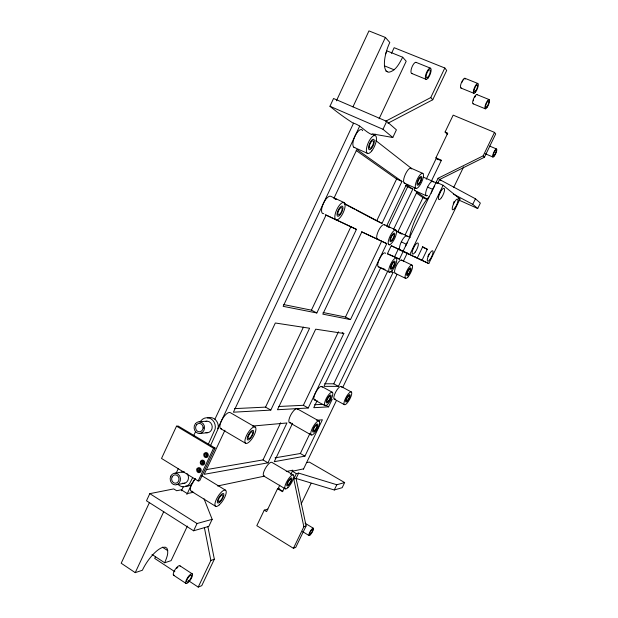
<?xml version="1.0" encoding="UTF-8"?>
<svg xmlns="http://www.w3.org/2000/svg" width="618" height="618" viewBox="0 0 618 618"><rect width="100%" height="100%" fill="white"/><g stroke="black" fill="none" stroke-linecap="round" stroke-linejoin="round"><path stroke-width="0.93" d="M152.02 554.446L164.689 562.782C166.435 558.293 169.131 553.04 166.96 548.259L165.238 547.162L162.712 547.378A22.766 7.856 -56.1 0 0 142.379 570.252L135.234 572.647L121.198 563.237L149.456 502.519M176.524 426.157L161.522 458.448L198.162 480.966L199.738 480.665L215.056 448.05L178.146 426.034L176.524 426.157L213.527 448.251L215.056 448.05M193.712 492.214L187.308 493.581L181.244 489.804L176.655 490.738L173.735 488.915L149.811 493.651L146.489 500.796L193.612 530.792L208.822 526.374L212.159 519.329L204.056 498.834M371.75 134.546C364.914 131.673 360.487 124.782 352.963 123.052C345.045 117.876 337.304 112.399 329.95 106.265L333.558 98.494L386.714 121.375L396.416 129.842L392.801 137.497L372.021 133.82L374.4 135.705L375.149 134.114M336.424 100.804L368.954 30.9L385.4 37.443L389.819 42.503L389.502 43.113A23.816 8.83 -69 0 0 386.659 71.379L388.776 72.267C396.007 70.861 399.467 63.075 402.704 57.235L387.084 50.939L385.485 53.982M176.192 473.11L178.216 468.768M193.635 435.736L195.667 431.395M135.234 572.647L163.755 511.619M352.948 106.875L385.4 37.443M181.398 490.816L183.446 486.443M214.948 419.174L353.635 123.005M155.473 556.795L154.709 558.433L174.848 571.704M391.495 53.364L394.153 47.702L444.821 68.003L446.69 70.429L432.747 99.761L387.919 123.237M192.669 477.644L189.371 483.994A9.247 8.142 85.7 0 1 177.853 484.242M208.235 444.45L215.134 429.031A9.255 8.266 89 0 0 210.892 418.788A9.255 8.266 89 0 0 200.981 420.696L200.139 422.032M186.883 494.477L191.773 484.048M217.721 428.73L359.722 126.002M194.964 478.811L192.492 483.392A9.185 8.096 85.7 0 1 185.431 486.096M198.625 471.001L199.853 468.398M202.295 463.183L203.106 461.453M205.956 455.373L206.775 453.635M210.437 445.825L218.115 428.768A9.193 8.219 89 0 0 215.651 419.97A9.193 8.219 89 0 0 207.609 417.946M198.162 480.966L213.527 448.251M224.952 430.213L204.226 474.315L267.965 462.82L286.945 422.967L252.53 426.072M187.37 526.088L171.109 560.626L164.689 562.782M379.104 118.764L406.196 61.228L402.704 57.235M193.612 530.792L197.034 523.531L212.159 519.329M392.801 137.497L382.982 129.286L386.714 121.375M234.392 408.629L265.555 407.123L303.392 327.146M283.793 304.597L311.426 310.166L350.9 226.729L325.207 214.647M270.808 410.105L309.603 328.243L275.334 322.998L233.411 412.198L270.808 410.105L265.555 407.123M356.439 229.378L326.041 215.079L283.16 306.343L316.833 312.971L356.439 229.378L350.9 226.729M188.544 580.727L198.216 587.1L210.862 560.472L204.357 527.455M385.632 121.252L430.769 97.567L444.821 68.003M207.857 526.443L214.338 559.213L201.769 585.655L198.216 587.1M206.265 469.641L263.029 459.908L280.711 422.72M356.246 150.545L396.601 179.027L376.694 220.889L356.215 210.081M377.451 221.244L381.986 223.384L401.963 181.445L356.895 149.425L334.052 198.038L336.578 199.375M292.577 423.276L274.261 461.685L304.921 456.154L322.38 419.776L316.686 420.286M405.454 185.276L407.633 186.806L388.405 227.069L386.868 226.258M278.873 406.482L303.376 405.292L338.463 331.758M323.083 312.515L345.485 317.026L381.661 241.205L386.76 243.639L350.476 319.591L322.812 314.145L361.831 231.912L386.76 243.639M343.84 333.481L315.682 329.17L277.459 409.734L308.235 408.004L343.84 333.481L342.187 332.615M393.527 229.487L412.801 189.139L406.389 184.589L386.706 225.879L390.112 227.679M267.864 509.101L264.241 510.159L256.81 525.686L293.434 548.32L295.744 547.378L306.111 525.949L296.068 478.471L298.649 473.102L336.818 484.744L344.659 482.565L342.171 487.679L334.284 489.974L296.068 478.471L293.774 479.004L303.855 526.768L293.434 548.32M447.525 134.569L445.084 132.036L453.164 115.141L494.508 132.391L495.698 133.944L484.435 157.242L439.583 179.529L437.629 183.608M317.142 400.626L313.759 407.695L328.567 406.868L332.19 399.321M279.351 488.274L277.559 488.714L266.605 511.596L264.241 510.159M437.946 159.66L435.914 157.837L447.726 133.164L445.084 132.036M279.776 485.153L278.162 488.529L282.743 491.264M426.242 179.266L436.177 158.509L441.182 160.688M275.018 457.853L300.348 453.504L309.881 433.62M324.62 383.755L333.743 383.824L387.818 270.985M387.586 253.743L394.608 256.818L398.332 249.046L403.191 251.364L399.452 259.151L387.347 253.851L391.225 245.74L403.191 251.364M405.153 234.825L422.975 197.636L416.269 192.909M284.365 487.888L282.534 491.696L277.559 488.714M290.707 474.655L292.855 470.167L286.242 471.557M431.217 181.483L441.406 160.232L435.914 157.837M293.774 479.004L296.362 473.612L298.649 473.102M494.508 132.391L483.176 155.836L438.069 178.278L402.99 251.395L428.799 263.569L459.993 199.011L443.098 185.276L436.2 182.202L437.467 183.222M385.114 269.425L380.703 267.733L323.971 386.35L338.409 386.358L393.063 272.476L391.457 271.688M303.446 469.193L336.416 400.572M342.673 387.54L397.003 274.454M403.26 261.414L407.432 252.731M443.098 185.276L409.757 254.624L400.093 249.989M417.227 258.139L422.658 246.86L427.293 249.278L421.955 260.356L410.622 254.979M301.113 504.072L311.078 483.392M453.666 187.532L463.608 166.899M334.284 489.974L336.818 484.744M475.443 198.795L480.356 203.083L477.722 208.505L472.747 204.349L475.443 198.795L439.583 179.529M210.862 560.472L214.338 559.213M303.855 526.768L306.111 525.949M303.616 468.853L292.337 471.248L296.362 473.612M217.606 485.987L264.519 476.123A7.949 2.511 -59.5 0 1 265.091 468.9A7.949 2.511 -59.5 0 1 271.835 462.334L293.349 475.003M306.543 462.619L309.301 462.071L344.659 482.565M176.841 484.674L184.882 483.137M175.103 473.164L183.16 471.812M199.537 433.496L207.262 432.755M199.104 421.746L206.829 421.19M314.57 404.751L322.998 404.342M390.414 271.456L393.063 272.476M464.836 78.254L477.753 83.438M415.937 62.31L430.313 68.104M461.074 88.096L473.921 93.318M476.772 94.554L489.054 99.537M411.874 73.519L426.165 79.351M384.334 65.794L394.052 69.772M473.172 103.824L485.393 108.838M385.864 71.055L387.64 71.788M489.61 146.064L496.385 148.93M485.215 153.743L492.816 156.98M329.95 106.265L382.982 129.286M422.928 173.449A8.243 2.588 -65.7 0 0 415.79 183.121A8.243 2.588 -65.7 0 0 419.39 185.995A8.243 2.588 -65.7 0 0 422.928 173.449L411.233 168.258L375.937 140.68M423.4 177.173L437.25 183.345M353.867 147.269L367.308 153.264M458.371 198.285L459.993 199.011M458.571 199.923L477.722 208.505M427.571 187.084L432.739 189.402M396.601 179.027L401.963 181.445M404.195 183.028L415.844 188.281M407.633 186.806L412.801 189.139M414.863 190.614L426.126 195.705M422.975 197.636L427.077 199.498M344.079 202.557A9.548 3.561 -65 0 0 335.203 214.052A9.548 3.561 -65 0 0 340.657 216.941A9.548 3.561 -65 0 0 344.079 202.557L330.831 196.339A9.502 3.669 -65.1 0 0 322.975 204.411A9.502 3.669 -65.1 0 0 323.747 213.65M384.365 224.643L395.875 230.058A8.119 2.572 -64.6 0 1 392.561 242.086A8.119 2.572 -64.6 0 1 388.622 239.993A8.119 2.572 -64.6 0 1 395.875 230.058M410.228 237.482L395.729 230.645A7.787 2.472 -64.6 0 1 396.177 231.186M361.6 231.765L381.661 241.205M391.395 245.779L398.332 249.046M422.403 246.961L427.293 249.278M400.765 250.012A7.818 2.387 -64.5 0 1 401.321 241.862L406.405 244.28M422.442 260.533L428.799 263.569M401.491 260.047L412.021 265.114M394.608 256.818L399.452 259.151M395.141 273.272L405.632 278.386M378.417 266.86L389.425 272.237M345.485 317.026L350.476 319.591M311.426 310.166L316.833 312.971M422.465 246.922L424.033 247.733M334.021 198.378L335.728 199.274M344.265 203.778L354.508 209.185M397.938 232.105L401.337 233.898M344.141 203.376L381.986 223.384M402.079 234.006L397.899 231.796L416.903 192.059L427.115 199.313M453.542 194.129L472.747 204.349M341.36 386.574L351.488 392.075A7.261 2.078 -61.5 0 1 347.316 402.866A7.261 2.078 -61.5 0 1 344.782 400.031A7.261 2.078 -61.5 0 1 351.488 392.075M333.743 383.824L338.409 386.358M321.885 386.574L332.492 392.384A7.671 2.317 -61.3 0 1 328.166 403.778A7.671 2.317 -61.3 0 1 325.253 400.788A7.671 2.317 -61.3 0 1 332.492 392.384M334.129 399.035L344.257 404.597M325.477 405.153L328.567 406.868M314.199 399.73L324.805 405.609M303.376 405.292L308.235 408.004M297.328 408.853L319.197 421.121A8.003 2.387 -60.7 0 1 314.755 432.839A8.003 2.387 -60.7 0 1 311.549 430.113A8.003 2.387 -60.7 0 1 319.197 421.121M289.317 422.527L311.163 434.948M255.234 427.077A9.432 3.268 -59.6 0 0 245.632 437.668A9.432 3.268 -59.6 0 0 250.367 440.781A9.432 3.268 -59.6 0 0 255.234 427.077L230.298 412.646A9.332 3.492 -59.3 0 0 221.916 419.869A9.332 3.492 -59.3 0 0 221.661 428.853M300.348 453.504L304.921 456.154M220.719 428.676L245.632 443.307M263.029 459.908L267.965 462.82M263.809 476.061L285.3 488.877M305.083 523.237L313.28 528.197M302.519 531.573L309.077 535.567M201.754 475.659L225.408 490.128M191.348 491.256L215.79 506.428M149.811 493.651L197.034 523.531M162.403 547.177L167.772 550.677M180.054 565.879L192.391 573.96A5.747 1.808 -56.9 0 1 188.42 582.303A5.747 1.808 -56.9 0 1 186.466 579.614A5.747 1.808 -56.9 0 1 192.391 573.96M173.449 575.142L185.809 583.307M438.069 178.278L441.013 180.703M430.769 97.567L432.747 99.761M483.176 155.836L484.435 157.242M431.271 193.195A7.941 2.356 -65.5 0 1 434.724 186.003M405.802 252.422A7.833 2.348 -64.4 0 1 404.697 251.897M405.593 246.157A7.833 2.348 -64.4 0 1 407.362 242.48M421.152 259.653A7.408 2.101 -64.3 0 1 420.17 259.189M401.321 241.862A7.818 2.387 -64.5 0 1 407.285 236.416M409.34 237.837A33.859 9.958 -64.9 0 1 429.124 196.617M416.362 257.358A7.401 2.14 -64.4 0 1 415.366 256.887M427.563 195.466A7.926 2.395 -65.6 0 1 427.146 188.019A7.926 2.395 -65.6 0 1 433.342 182.078M454.06 201.468A3.384 0.935 -65.2 0 1 453.89 202.179M453.62 202.967A3.384 0.935 -65.2 0 1 453.272 203.77M428.946 254.006A3.337 0.935 -64.3 0 1 428.637 254.786M428.266 255.566A3.337 0.935 -64.3 0 1 427.841 256.3M440.495 190.753A3.577 1.051 -65.5 0 1 439.298 194.006M438.842 194.74A3.577 1.051 -65.5 0 1 438.386 195.342M414.13 246.072A3.53 1.043 -64.4 0 1 413.851 246.891M413.488 247.725A3.53 1.043 -64.4 0 1 412.608 249.247M404.883 183.183A8.204 2.673 -65.9 0 1 405.508 173.998A8.204 2.673 -65.9 0 1 411.673 168.946M354.794 147.532A9.664 3.685 -66.9 0 1 354.91 136.269A9.664 3.685 -66.9 0 1 362.689 130.73M192.345 491.295A9.386 3.399 -57.8 0 1 192.507 482.619M192.916 481.909A9.386 3.399 -57.8 0 1 195.265 478.602M315.613 399.684A7.64 2.395 -61.2 0 1 315.759 392.306A7.64 2.395 -61.2 0 1 322.202 387.254M290.877 422.388A7.934 2.557 -60.6 0 1 290.769 414.979A7.934 2.557 -60.6 0 1 297.706 409.51M379.128 266.852A7.748 2.464 -64.1 0 1 379.46 258.919A7.748 2.464 -64.1 0 1 385.57 253.365M378.146 239.282A8.088 2.665 -64.6 0 1 378.486 230.738A8.088 2.665 -64.6 0 1 384.852 225.207M415.512 190.746A7.895 2.48 -65.7 0 1 414.408 187.486M405.825 252.329A7.37 2.209 -64.4 0 1 404.79 251.843M395.783 273.249A7.339 2.202 -64 0 1 396.262 265.81A7.339 2.202 -64 0 1 401.909 260.495M389.703 244.728A7.787 2.472 -64.6 0 1 388.544 244.187M335.404 398.989A7.231 2.148 -61.5 0 1 335.728 391.997A7.231 2.148 -61.5 0 1 341.63 387.216M203.531 428.189A4.133 3.693 89 0 1 203.361 427.131M205.5 421.445A5.786 5.168 89 0 1 212.221 426.752A5.786 5.168 89 0 1 205.918 432.615M186.829 473.411A5.778 5.091 85.7 0 1 187.887 480.371A5.778 5.091 85.7 0 1 182.248 483.199M181.854 472.044A5.778 5.091 85.7 0 1 184.488 471.974M207.285 456.354A1.553 1.383 86.7 0 1 207.177 453.357M203.755 463.879A1.553 1.375 86.2 0 1 203.646 460.889M200.587 471.434A1.553 1.375 85.8 0 1 199.792 468.568M412.492 73.411A5.979 2.101 -68.4 0 1 411.766 67.594A5.979 2.101 -68.4 0 1 416.416 62.596M174.5 575.288A5.724 1.869 -56.6 0 1 175.126 569.557A5.724 1.869 -56.6 0 1 180.247 566.443M176.539 568.56A4.087 1.336 -56.6 0 1 177.822 567.37M461.569 87.98A5.284 1.615 -67.6 0 1 461.553 82.318A5.284 1.615 -67.6 0 1 465.408 79.034M462.156 82.124A3.778 1.151 -67.6 0 1 462.596 81.29M463.523 80.054A3.778 1.151 -67.6 0 1 463.948 79.745M473.62 103.693A4.998 1.452 -67.2 0 1 473.45 99.05A4.998 1.452 -67.2 0 1 477.104 94.747M473.38 100.773A3.569 1.035 -67.2 0 1 473.589 99.962M474.67 97.451A3.569 1.035 -67.2 0 1 475.543 96.269M415.296 252.028A6.157 1.8 -64.4 0 0 417.93 242.99A6.157 1.8 -64.4 0 0 412.53 250.576A6.157 1.8 -64.4 0 0 415.296 252.028M430.136 259.274A5.817 1.615 -64.3 0 0 432.708 250.769A5.817 1.615 -64.3 0 0 427.664 257.976A5.817 1.615 -64.3 0 0 430.136 259.274M454.918 207.988A5.894 1.615 -65.2 0 0 457.644 199.143A5.894 1.615 -65.2 0 0 452.67 206.18A5.894 1.615 -65.2 0 0 454.918 207.988M441.406 197.752A6.234 1.808 -65.4 0 0 444.211 188.343A6.234 1.808 -65.4 0 0 438.896 195.736A6.234 1.808 -65.4 0 0 441.406 197.752M371.827 150.838A9.718 3.569 -66.7 0 0 375.559 135.744A9.718 3.569 -66.7 0 0 366.837 146.868A9.718 3.569 -66.7 0 0 371.827 150.838M371.681 148.196A5.67 2.086 -66.7 0 0 373.836 139.398A5.67 2.086 -66.7 0 0 368.753 145.918A5.67 2.086 -66.7 0 0 371.681 148.196M340.402 214.546A5.57 2.078 -65 0 0 342.38 206.165A5.57 2.078 -65 0 0 337.204 212.886A5.57 2.078 -65 0 0 340.402 214.546M419.398 183.855A4.805 1.506 -65.7 0 0 421.453 176.547A4.805 1.506 -65.7 0 0 417.281 182.202A4.805 1.506 -65.7 0 0 419.398 183.855M392.492 240.124A4.735 1.499 -64.6 0 0 394.408 233.117A4.735 1.499 -64.6 0 0 390.182 238.927A4.735 1.499 -64.6 0 0 392.492 240.124M407.926 277.034A7.37 2.132 -64 0 0 412.415 265.562A7.37 2.132 -64 0 0 406.088 272.638A7.37 2.132 -64 0 0 407.926 277.034M408.305 274.832A4.295 1.244 -64 0 0 410.916 268.135A4.295 1.244 -64 0 0 407.223 272.283A4.295 1.244 -64 0 0 408.305 274.832M391.928 270.839A7.787 2.379 -64 0 0 396.609 258.687A7.787 2.379 -64 0 0 389.788 266.103A7.787 2.379 -64 0 0 391.928 270.839M392.299 268.498A4.542 1.391 -64 0 0 395.018 261.406A4.542 1.391 -64 0 0 391.039 265.755A4.542 1.391 -64 0 0 392.299 268.498M328.382 401.77A4.473 1.352 -61.3 0 0 330.893 395.134A4.473 1.352 -61.3 0 0 326.667 400.047A4.473 1.352 -61.3 0 0 328.382 401.77M347.555 400.966A4.233 1.213 -61.5 0 0 349.989 394.678A4.233 1.213 -61.5 0 0 346.072 399.328A4.233 1.213 -61.5 0 0 347.555 400.966M287.895 487.648A8.019 2.341 -59.7 0 0 293.735 475.536A8.019 2.341 -59.7 0 0 286.296 482.604A8.019 2.341 -59.7 0 0 287.895 487.648M288.506 485.261A4.681 1.367 -59.7 0 0 291.905 478.193A4.681 1.367 -59.7 0 0 287.563 482.334A4.681 1.367 -59.7 0 0 288.506 485.261M314.941 430.823A4.666 1.391 -60.7 0 0 317.521 423.994A4.666 1.391 -60.7 0 0 313.063 429.255A4.666 1.391 -60.7 0 0 314.941 430.823M250.421 438.432A5.5 1.908 -59.6 0 0 253.241 430.445A5.5 1.908 -59.6 0 0 247.633 436.648A5.5 1.908 -59.6 0 0 250.421 438.432M219.259 504.891A9.479 3.183 -58.2 0 0 226.018 490.723A9.479 3.183 -58.2 0 0 216.439 499.19A9.479 3.183 -58.2 0 0 219.259 504.891M219.838 502.117A5.531 1.862 -58.2 0 0 223.77 493.859A5.531 1.862 -58.2 0 0 218.177 498.819A5.531 1.862 -58.2 0 0 219.838 502.117M250.429 437.498A3.932 1.36 -59.6 0 0 252.438 431.789A3.932 1.36 -59.6 0 0 248.436 436.231A3.932 1.36 -59.6 0 0 250.429 437.498M328.467 400.974A3.198 0.966 -61.3 0 0 330.259 396.231A3.198 0.966 -61.3 0 0 327.239 399.753A3.198 0.966 -61.3 0 0 328.467 400.974M392.445 267.555A3.244 0.989 -64 0 0 394.384 262.495A3.244 0.989 -64 0 0 391.542 265.609A3.244 0.989 -64 0 0 392.445 267.555M220.062 501.013A3.947 1.329 -58.2 0 0 222.859 495.111A3.947 1.329 -58.2 0 0 218.865 498.664A3.947 1.329 -58.2 0 0 220.062 501.013M347.648 400.209A3.028 0.865 -61.5 0 0 349.386 395.721A3.028 0.865 -61.5 0 0 346.582 399.05A3.028 0.865 -61.5 0 0 347.648 400.209M392.461 239.344A3.384 1.074 -64.6 0 0 393.828 234.338A3.384 1.074 -64.6 0 0 390.808 238.494A3.384 1.074 -64.6 0 0 392.461 239.344M288.745 484.303A3.345 0.973 -59.7 0 0 291.171 479.259A3.345 0.973 -59.7 0 0 288.065 482.218A3.345 0.973 -59.7 0 0 288.745 484.303M315.01 430.02A3.337 0.997 -60.7 0 0 316.849 425.145A3.337 0.997 -60.7 0 0 313.666 428.9A3.337 0.997 -60.7 0 0 315.01 430.02M340.294 213.589A3.978 1.483 -65 0 0 341.7 207.602A3.978 1.483 -65 0 0 338.007 212.414A3.978 1.483 -65 0 0 340.294 213.589M408.459 273.952A3.067 0.888 -64 0 0 410.321 269.17A3.067 0.888 -64 0 0 407.679 272.136A3.067 0.888 -64 0 0 408.459 273.952M371.611 147.146A4.048 1.491 -66.7 0 0 373.148 140.865A4.048 1.491 -66.7 0 0 369.518 145.524A4.048 1.491 -66.7 0 0 371.611 147.146M419.398 182.998A3.43 1.074 -65.7 0 0 420.858 177.783A3.43 1.074 -65.7 0 0 417.884 181.831A3.43 1.074 -65.7 0 0 419.398 182.998M195.481 423.616A5.879 5.238 89.2 0 0 198.169 433.349A5.879 5.238 89.2 0 0 204.326 425.895A5.879 5.238 89.2 0 0 195.481 423.616M196.578 424.759A4.202 3.739 89.2 0 0 198.502 431.712A4.202 3.739 89.2 0 0 202.897 426.389A4.202 3.739 89.2 0 0 196.578 424.759M170.753 476.2A5.871 5.153 85.9 0 0 175.512 484.906A5.871 5.153 85.9 0 0 179.683 476.007A5.871 5.153 85.9 0 0 170.753 476.2M172.051 477.011A4.195 3.685 85.9 0 0 175.45 483.23A4.195 3.685 85.9 0 0 178.432 476.872A4.195 3.685 85.9 0 0 172.051 477.011M197.737 469.41A1.553 1.375 85.8 0 0 199.011 471.712A1.553 1.375 85.8 0 0 200.124 469.348A1.553 1.375 85.8 0 0 197.737 469.41M201.267 461.87A1.553 1.383 86.3 0 0 202.549 464.172A1.553 1.383 86.3 0 0 203.662 461.8A1.553 1.383 86.3 0 0 201.267 461.87M204.813 454.323A1.553 1.383 86.8 0 0 206.095 456.617A1.553 1.383 86.8 0 0 207.208 454.245A1.553 1.383 86.8 0 0 204.813 454.323M196.964 468.938A2.534 2.248 85.8 0 0 199.05 472.693A2.534 2.248 85.8 0 0 200.858 468.838A2.534 2.248 85.8 0 0 196.964 468.938M200.502 461.407A2.534 2.256 86.3 0 0 202.588 465.153A2.534 2.256 86.3 0 0 204.404 461.291A2.534 2.256 86.3 0 0 200.502 461.407M204.04 453.859A2.534 2.256 86.8 0 0 206.134 457.598A2.534 2.256 86.8 0 0 207.949 453.736A2.534 2.256 86.8 0 0 204.04 453.859M428.22 76.732A4.295 1.452 -68.2 0 0 430.043 69.911A4.295 1.452 -68.2 0 0 426.428 74.554A4.295 1.452 -68.2 0 0 428.22 76.732M428.204 77.93A6.01 2.032 -68.2 0 0 430.769 68.374A6.01 2.032 -68.2 0 0 425.702 74.871A6.01 2.032 -68.2 0 0 428.204 77.93M494.547 155.033A3.175 0.819 -66 0 0 496.107 150.182A3.175 0.819 -66 0 0 493.55 153.828A3.175 0.819 -66 0 0 494.547 155.033M494.47 155.844A4.442 1.143 -66 0 0 496.663 149.046A4.442 1.143 -66 0 0 493.071 154.145A4.442 1.143 -66 0 0 494.47 155.844M310.615 533.937A3.036 0.757 -59.7 0 0 312.816 529.41A3.036 0.757 -59.7 0 0 310.105 532.283A3.036 0.757 -59.7 0 0 310.615 533.937M310.383 534.763A4.249 1.058 -59.7 0 0 313.465 528.421A4.249 1.058 -59.7 0 0 309.672 532.446A4.249 1.058 -59.7 0 0 310.383 534.763M188.621 581.244A4.11 1.29 -56.9 0 0 191.456 575.288A4.11 1.29 -56.9 0 0 187.223 579.336A4.11 1.29 -56.9 0 0 188.621 581.244M475.667 90.977A3.793 1.112 -67.4 0 0 477.451 85.014A3.793 1.112 -67.4 0 0 474.377 89.154A3.793 1.112 -67.4 0 0 475.667 90.977M475.597 92.02A5.315 1.56 -67.4 0 0 478.1 83.662A5.315 1.56 -67.4 0 0 473.797 89.448A5.315 1.56 -67.4 0 0 475.597 92.02M487.03 106.605A3.584 0.997 -67 0 0 488.753 101.004A3.584 0.997 -67 0 0 485.872 104.96A3.584 0.997 -67 0 0 487.03 106.605M486.953 107.563A5.021 1.398 -67 0 0 489.371 99.73A5.021 1.398 -67 0 0 485.331 105.261A5.021 1.398 -67 0 0 486.953 107.563"/></g></svg>
